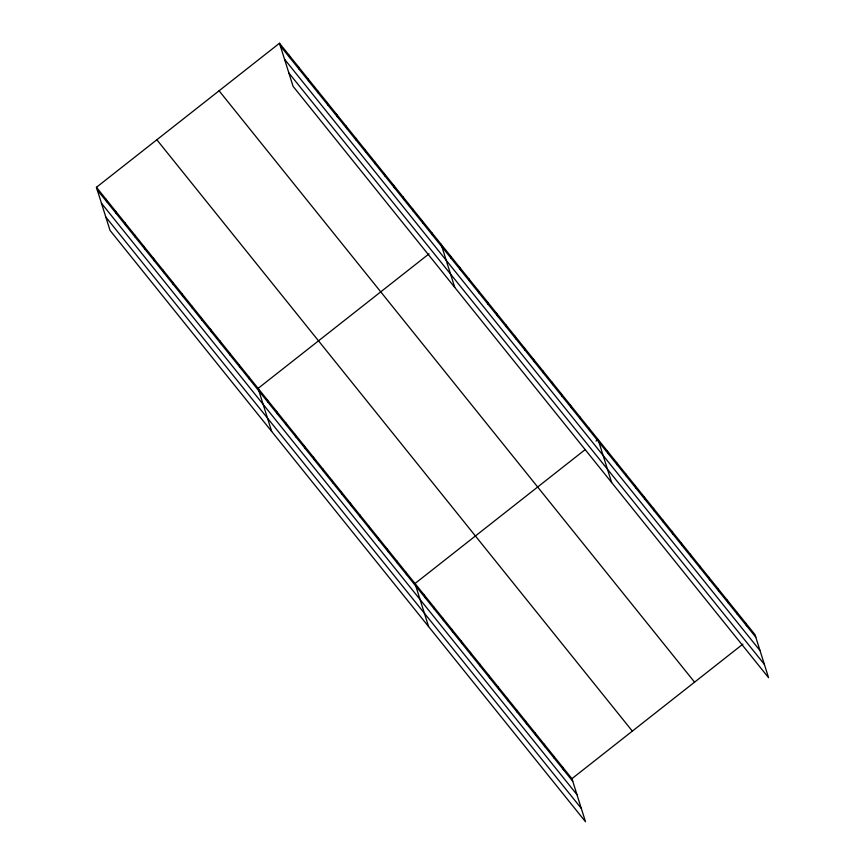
<?xml version="1.0" encoding="UTF-8"?>
<svg xmlns="http://www.w3.org/2000/svg" width="865" height="865" viewBox="0 0 865 865"><rect width="100%" height="100%" fill="white"/><g stroke="black" fill="none" stroke-linecap="round" stroke-linejoin="round"><path stroke-width="1.3" d="M96.437 187.305L571.927 778.673L585.508 821.75L110.017 230.382L96.437 187.305L279.492 43.25L754.983 634.618L768.563 677.695L293.073 86.327L279.492 43.25M429.072 253.823L258.105 388.374L271.686 431.451M584.978 449.768L415.016 583.518L428.597 626.595M596.05 441.053L598.072 439.463L611.652 482.54M571.927 778.673L742.894 644.122M280.314 45.877L755.805 637.235M284.531 59.22L760.011 650.588M288.867 72.974L764.346 664.342M219.083 90.793L694.573 682.15M156.846 139.773L632.337 731.13M97.269 189.932L572.76 781.3M101.475 203.286L576.966 794.643M105.811 217.039L581.302 808.397M745.749 623.135L746.571 625.763M736.515 611.652L737.348 614.28M727.292 600.18L728.114 602.797M718.058 588.697L718.891 591.325M708.824 577.215L709.657 579.842M699.601 565.732L700.423 568.359M690.367 554.26L691.2 556.887M681.133 542.777L681.966 545.404M671.91 531.294L672.732 533.921M662.677 519.822L663.509 522.449M653.443 508.339L654.275 510.966M644.22 496.856L645.041 499.483M634.986 485.384L635.818 488.011M625.763 473.901L626.584 476.529M616.529 462.418L617.351 465.046M607.295 450.946L608.127 453.563M588.838 427.98L589.66 430.608M579.604 416.508L580.437 419.125M570.381 405.025L571.203 407.653M561.147 393.543L561.98 396.17M551.913 382.071L552.746 384.687M542.69 370.588L543.512 373.215M533.456 359.105L534.289 361.732M524.222 347.633L525.055 350.249M514.999 336.15L515.821 338.777M505.766 324.667L506.598 327.294M496.532 313.195L497.364 315.812M487.309 301.712L488.13 304.339M478.075 290.229L478.907 292.857M468.852 278.757L469.673 281.374M459.618 267.274L460.44 269.902M450.384 255.791L451.216 258.419M441.161 244.308L454.741 287.396M431.646 232.49L432.478 235.107M422.142 220.662L422.963 223.289M412.627 208.833L413.459 211.46M403.122 197.004L403.944 199.631M393.607 185.175L394.44 187.802M384.103 173.346L384.925 175.973M374.588 161.528L375.421 164.145M562.693 767.19L563.526 769.818M365.073 149.699L365.906 152.316M553.47 755.718L554.292 758.335M355.569 137.87L356.402 140.498M544.236 744.235L545.069 746.863M346.054 126.041L346.887 128.669M535.003 732.752L535.835 735.38M336.55 114.212L337.372 116.84M525.779 721.28L526.601 723.897M327.035 102.384L327.867 105.011M516.546 709.797L517.378 712.425M317.531 90.555L318.352 93.182M507.312 698.315L508.144 700.942M308.016 78.737L308.848 81.353M498.089 686.842L498.91 689.459M298.512 66.908L299.333 69.524M488.855 675.36L489.687 677.987M288.996 55.079L289.829 57.706M479.632 663.877L480.453 666.504M470.398 652.394L471.22 655.021M461.164 640.922L461.996 643.549M451.941 629.439L452.763 632.066M442.707 617.956L443.529 620.583M433.473 606.484L434.306 609.111M424.25 595.001L425.072 597.629M405.782 572.046L406.615 574.674M396.559 560.563L397.381 563.191M387.325 549.08L388.158 551.708M378.091 537.608L378.924 540.225M368.868 526.125L369.69 528.753M359.635 514.643L360.467 517.27M350.401 503.171L351.233 505.787M341.178 491.688L341.999 494.315M331.944 480.205L332.776 482.832M322.721 468.733L323.542 471.349M313.487 457.25L314.309 459.877M304.253 445.767L305.086 448.394M295.03 434.295L295.852 436.911M285.796 422.812L286.618 425.439M276.562 411.329L277.395 413.957M267.339 399.857L268.161 402.474M248.59 376.545L249.423 379.173M239.086 364.716L239.919 367.344M229.571 352.888L230.404 355.515M220.067 341.059L220.889 343.686M210.552 329.241L211.384 331.857M201.048 317.412L201.869 320.039M191.533 305.583L192.365 308.21M182.028 293.754L182.85 296.381M172.513 281.925L173.346 284.553M163.009 270.096L163.831 272.724M153.494 258.278L154.327 260.895M143.99 246.449L144.812 249.066M134.475 234.62L135.308 237.248M124.971 222.792L125.793 225.419M115.456 210.963L116.288 213.59M105.952 199.134L106.773 201.761"/></g></svg>
